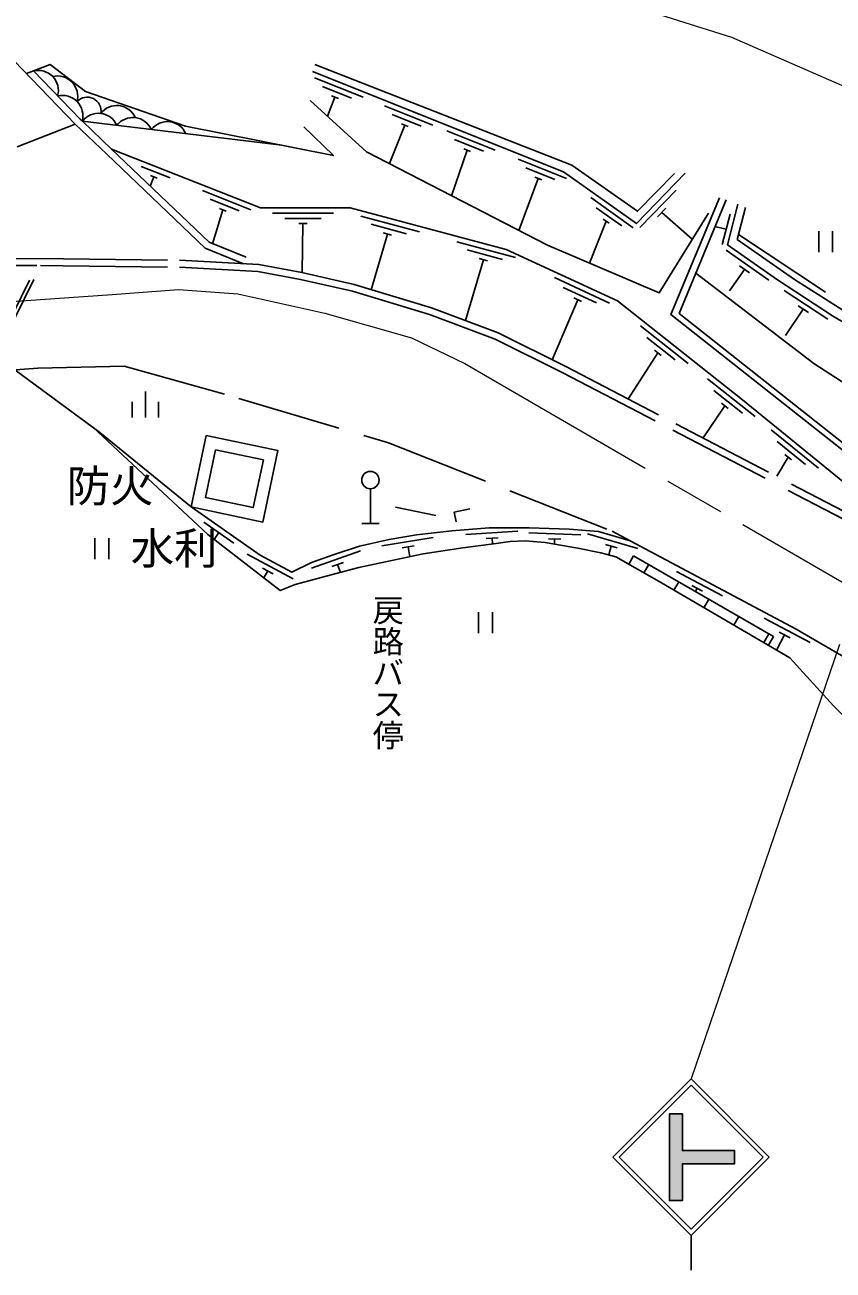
# Model space of a CAD drawing. Units: millimetres at full size, sheet at 1:1000; details may follow other scales. Extents: x 40000 to 680000, y 20000 to 380000.
# Drawn here: x 393920 to 440458, y 267627 to 339290 of the extents above; entities that cross this region are included whole.
import ezdxf
from ezdxf.enums import TextEntityAlignment as Align

# ---------------------------------------------------------------- set-up
doc = ezdxf.new("R2010")
doc.units = ezdxf.units.MM
doc.header["$LTSCALE"] = 1000
doc.linetypes.add('CHAIN', pattern=[18.5, 12, -1.5, 3.5, -1.5])
doc.linetypes.add('DASHED', pattern=[7.5, 6, -1.5])
for name, color, linetype, lineweight in [('M-BGD', 7, 'Continuous', 25), ('M-BMK', 2, 'CHAIN', 13), ('M-STR-HTXT', 7, 'Continuous', 13), ('M-STR-STRC', 7, 'Continuous', 25)]:
    doc.layers.add(name, color=color, linetype=linetype, lineweight=lineweight)
doc.layers.add('M-BMK-HTXT', color=7, linetype='Continuous')
doc.styles.add('@ＭＳ ゴシック', font='')
doc.styles.add('ＭＳ ゴシック', font='')
doc.styles.get('@ＭＳ ゴシック').set_extended_font_data('@MS Gothic')
doc.styles.get('ＭＳ ゴシック').set_extended_font_data('MS Gothic')

msp = doc.modelspace()

# ---------------------------------------------------------------- hatches: boundary and pattern name
at = {"layer": 'M-STR-STRC'}
msp.add_hatch(color=256, dxfattribs=at).paths.add_polyline_path([(431030, 271626), (431780, 271626), (431780, 273751), (434780, 273751), (434780, 274501), (431780, 274501), (431780, 276626), (431030, 276626)])

# ---------------------------------------------------------------- linework, layer by layer
at = {"layer": 'M-BGD'}
for p, q in [((391966, 338590), (396818, 333586)), ((413389, 335132), (410604, 336248)), ((412720, 335077), (411049, 335746)), ((411773, 335133), (411335, 334039)), ((411968, 335055), (411578, 335211)), ((417411, 333522), (414626, 334637)), ((416742, 333467), (415071, 334136)), ((393482, 332270), (396818, 333586)), ((397228, 333747), (408715, 332360)), ((415795, 333523), (414909, 331310)), ((415990, 333444), (415600, 333601)), ((421001, 332084), (418216, 333200)), ((420332, 332029), (418661, 332698)), ((419385, 332085), (418482, 329454)), ((419580, 332007), (419190, 332163)), ((402289, 330488), (400615, 331149)), ((425100, 330443), (422315, 331558)), ((401342, 330539), (401136, 330018)), ((401537, 330462), (401147, 330617)), ((423484, 330444), (422361, 327456)), ((424431, 330388), (422760, 331057)), ((423679, 330366), (423289, 330522)), ((406933, 328655), (404142, 329756)), ((431413, 329788), (429333, 327627)), ((406264, 328596), (404590, 329257)), ((428954, 327615), (426506, 329349)), ((405317, 328648), (404725, 326699)), ((405512, 328570), (405122, 328725)), ((411682, 328457), (408182, 328457)), ((416637, 327382), (413256, 328284)), ((428291, 327717), (426822, 328758)), ((430832, 328752), (430346, 328247)), ((430589, 328499), (432351, 326953)), ((434075, 326656), (434521, 328399)), ((410982, 328157), (408882, 328157)), ((410177, 327857), (409687, 327857)), ((409932, 327857), (409887, 325033)), ((415884, 327273), (413855, 327814)), ((427383, 327992), (426429, 325578)), ((427555, 327871), (427212, 328114)), ((434298, 327528), (433717, 327676)), ((414792, 327254), (413865, 324052)), ((415028, 327190), (414555, 327317)), ((422166, 325907), (418784, 326809)), ((439628, 327411), (439628, 326211)), ((440428, 327411), (440428, 326211)), ((421412, 325798), (419383, 326339)), ((436749, 324603), (434293, 326326)), ((420321, 325778), (419290, 322277)), ((420557, 325715), (420084, 325842)), ((435635, 325018), (435062, 325420)), ((427589, 323283), (424411, 324749)), ((435349, 325219), (434487, 323991)), ((426828, 323304), (424921, 324183)), ((440157, 322353), (437648, 323998)), ((425749, 323471), (424287, 320017)), ((425972, 323369), (425527, 323574)), ((438738, 322925), (437723, 321417)), ((439031, 322733), (438446, 323116)), ((432106, 319805), (429362, 321978)), ((431371, 320005), (429725, 321308)), ((430362, 320421), (428667, 317783)), ((430554, 320269), (430170, 320573)), ((435971, 316745), (433227, 318917)), ((400855, 316688), (400855, 318188)), ((435236, 316944), (433590, 318248)), ((400105, 316688), (400105, 317588)), ((401605, 316688), (401605, 317588)), ((434419, 317208), (434035, 317513)), ((434227, 317361), (432973, 315523)), ((439609, 313779), (436890, 315983)), ((438877, 313987), (437245, 315309)), ((437872, 314415), (437215, 313318)), ((438062, 314261), (437682, 314569)), ((413812, 312592), (413812, 310592)), ((415268, 311533), (417577, 311047)), ((405953, 309468), (404229, 310668)), ((413312, 310592), (414312, 310592)), ((397956, 309742), (397956, 308542)), ((398756, 309742), (398756, 308542)), ((405091, 310068), (404820, 309679)), ((417426, 309795), (414467, 309301)), ((422306, 310147), (419312, 309959)), ((421177, 309775), (420479, 309731)), ((420828, 309753), (420849, 309416)), ((425933, 309945), (422935, 310053)), ((424773, 309686), (424074, 309711)), ((424423, 309699), (424413, 309405)), ((429205, 309161), (426324, 309997)), ((413245, 309024), (410414, 308029)), ((416341, 309310), (415650, 309195)), ((415996, 309252), (416090, 308684)), ((428017, 309193), (427345, 309389)), ((427681, 309291), (427550, 308786)), ((409367, 307415), (406726, 308838)), ((412259, 308359), (411599, 308127)), ((411929, 308243), (412090, 307784)), ((428972, 308742), (428693, 308255)), ((428972, 308742), (437029, 304086)), ((429838, 308242), (429558, 307758)), ((408212, 307697), (407596, 308029)), ((407904, 307863), (407687, 307459)), ((434097, 306424), (431449, 307833)), ((431569, 307241), (431290, 306758)), ((432941, 306699), (432323, 307028)), ((432632, 306864), (432529, 306686)), ((433301, 306240), (433018, 305751)), ((420039, 305488), (420039, 304288)), ((420839, 305488), (420839, 304288)), ((435033, 305240), (434747, 304744)), ((439132, 303745), (436484, 305154)), ((436764, 304239), (436475, 303738)), ((437029, 304086), (436737, 303585)), ((437667, 304185), (437203, 303313)), ((437976, 304020), (437358, 304349))]:
    msp.add_line(p, q, dxfattribs=at)
at = {"layer": 'M-BGD', "linetype": 'DASHED'}
for p, q in [((396818, 333586), (398630, 331857)), ((397228, 333747), (398906, 332146)), ((391536, 319214), (394599, 325437)), ((391781, 319260), (394821, 325435))]:
    msp.add_line(p, q, dxfattribs=at)
at = {"layer": 'M-BGD'}
for points in [[(394006, 336486), (395370, 337010), (397409, 335462), (403160, 333469), (411688, 331766), (409978, 333425)], [(410606, 337012), (425417, 331214), (429197, 328561), (431318, 330735)], [(394412, 336642), (397100, 333870), (397228, 333747)], [(410486, 336618), (424926, 330836), (429135, 327854), (431931, 330759)], [(410352, 334932), (413586, 331993), (424004, 326612), (430447, 323864), (433282, 328463)], [(398630, 331857), (404307, 326438), (406511, 325547)], [(398906, 332146), (404528, 326780), (406661, 325918)], [(398906, 332146), (407491, 328757), (412648, 328757), (421640, 326358), (428047, 323402), (435238, 317708), (441640, 312520), (444247, 309639)], [(433923, 329329), (431118, 322631), (442417, 313707), (447001, 308828), (446756, 307768), (446542, 307430)], [(434309, 329228), (431596, 322674), (442783, 313831), (447459, 308897), (447113, 307517)], [(434976, 328968), (434378, 326633), (437263, 324609), (440423, 322538), (448260, 317891), (464041, 306466), (464703, 311021)], [(464119, 307002), (448473, 318157), (438225, 324631), (434942, 326935), (435418, 328785)], [(459844, 299684), (460504, 304750), (448582, 313843), (439341, 319795), (432557, 324996)], [(393339, 319438), (398242, 315840), (403485, 311552), (407465, 308781), (409297, 307794), (410428, 308352), (411730, 308809), (413194, 309290), (414890, 309676), (416460, 309938), (418511, 310173), (420659, 310352), (422958, 310352), (425261, 310269), (426950, 310128), (428765, 309601)], [(397817, 316152), (404462, 309956), (408620, 306736), (409477, 307090), (411546, 307643), (413149, 308058), (416852, 308846), (419139, 309196), (421047, 309441), (421861, 309553), (422717, 309599), (423886, 309496), (425756, 309174), (427080, 308908), (427946, 308683), (430581, 307172), (437973, 302865), (440487, 300104), (444628, 295935), (452665, 289424)], [(419544, 311430), (418643, 311254), (418752, 310696)], [(428765, 309601), (438332, 304510), (453988, 295414), (456294, 291547), (456883, 291254), (457324, 290866), (458585, 289028), (460778, 285583), (460967, 284164), (452773, 290041), (453122, 292610), (450659, 294881), (446860, 297866), (444881, 299341)]]:
    msp.add_lwpolyline(points, dxfattribs=at)
at = {"layer": 'M-BGD', "linetype": 'DASHED'}
for points in [[(435015, 327218), (445884, 320020), (451181, 316391), (464150, 307216)], [(361247, 319024), (367396, 321095), (371723, 322241), (375044, 323059), (378090, 323664), (381020, 324191), (384760, 324862), (389669, 325667), (391854, 325854), (396135, 325827), (402829, 325745), (407390, 325500), (409867, 325033), (412885, 324345), (417340, 323011), (421163, 321564), (425077, 319628), (431411, 316322), (444951, 309273), (446291, 308063), (461572, 298377), (471295, 292965), (472668, 292349)], [(388268, 325032), (389718, 325270), (391869, 325454), (394599, 325437)], [(394821, 325435), (396131, 325427), (402816, 325345), (407342, 325102), (409786, 324642), (412783, 323958), (417212, 322632), (421003, 321197), (424895, 319272), (431226, 315967), (444721, 308941), (446049, 307743), (461368, 298033), (471115, 292607), (472504, 291984)], [(390966, 319107), (392318, 319361), (394663, 319538), (399627, 319649), (406244, 317796), (414862, 315229), (427735, 310149), (428765, 309601)]]:
    msp.add_lwpolyline(points, dxfattribs=at)
at = {"layer": 'M-BGD'}
for points in [[(404354, 315669), (408483, 314797), (407613, 310680), (403485, 311552)], [(404895, 314840), (407653, 314257), (407073, 311509), (404314, 312092)]]:
    msp.add_lwpolyline(points, close=True, dxfattribs=at)
msp.add_circle((413812, 313092), 500, dxfattribs=at)
for centre, radius, start, end in [((394686, 335514), 1160, 344.59773, 103.62735), ((395788, 335174), 1179, 345.21847, 103.20156), ((396071, 334042), 1194, 345.72868, 102.88263), ((397508, 334337), 794, 349.73381, 137.20368), ((398151, 333043), 1160, 23.59818, 142.6278), ((399212, 333491), 1160, 23.59818, 142.6278), ((400136, 332803), 1160, 23.59818, 142.6278), ((402122, 332563), 1160, 23.59818, 142.6278)]:
    msp.add_arc(centre, radius, start, end, dxfattribs=at)
at = {"layer": 'M-BMK'}
msp.add_lwpolyline([(389728, 323128), (398942, 323766), (402771, 324063), (406186, 323811), (411200, 322700), (416182, 321271), (419250, 319795), (462977, 294507), (488918, 280162), (494312, 277391), (502114, 273772), (510832, 270589), (515174, 269508), (518441, 269030), (525917, 268843), (536693, 269515), (549613, 271387), (554354, 272542)], dxfattribs=at)
at = {"layer": 'M-STR-HTXT'}
msp.add_line((440819, 303630), (432281, 278627), dxfattribs=at)
msp.add_lwpolyline([(384466, 346010), (394037, 346231), (402859, 345827), (413737, 344353), (423678, 342033), (434612, 338577), (443362, 334770), (453070, 329766), (470760, 319466), (483604, 312175), (494442, 305926), (499457, 303336), (506021, 300547), (513038, 298261), (518972, 296891), (523262, 296225)], dxfattribs=at)
at = {"layer": 'M-STR-STRC'}
for p, q in [((427781, 274127), (432281, 278627)), ((428134, 274127), (432281, 278273)), ((436781, 274126), (432281, 278627)), ((436427, 274126), (432281, 278273)), ((431030, 276626), (431780, 276626)), ((431030, 276626), (431030, 271626)), ((431780, 276626), (431780, 274501)), ((431780, 274501), (434780, 274501)), ((434780, 274501), (434780, 273751)), ((427781, 274127), (432281, 269626)), ((428134, 274127), (432281, 269979)), ((432281, 269979), (436427, 274126)), ((432281, 269626), (436781, 274126)), ((431780, 273751), (434780, 273751)), ((431780, 273751), (431780, 271626)), ((431030, 271626), (431780, 271626)), ((432281, 269626), (432281, 267627))]:
    msp.add_line(p, q, dxfattribs=at)
msp.add_lwpolyline([(431030, 276626), (431780, 276626), (431780, 274501), (434780, 274501), (434780, 273751), (431780, 273751), (431780, 271626), (431030, 271626)], close=True, dxfattribs=at)

# ---------------------------------------------------------------- texts
at = {"layer": 'M-BMK-HTXT', "style": 'ＭＳ ゴシック'}
for s, p in [('防火', (396324, 311282)), ('水利', (400011, 307698))]:
    msp.add_text(s, height=1833, dxfattribs=at).set_placement(p, align=Align.BOTTOM_LEFT)
at = {"layer": 'M-BMK-HTXT', "style": '@ＭＳ ゴシック'}
msp.add_text('戻路バス停', height=1320, rotation=270, dxfattribs=at).set_placement((414819, 306521), align=Align.MIDDLE_LEFT)

doc.saveas('drawing.dxf')
